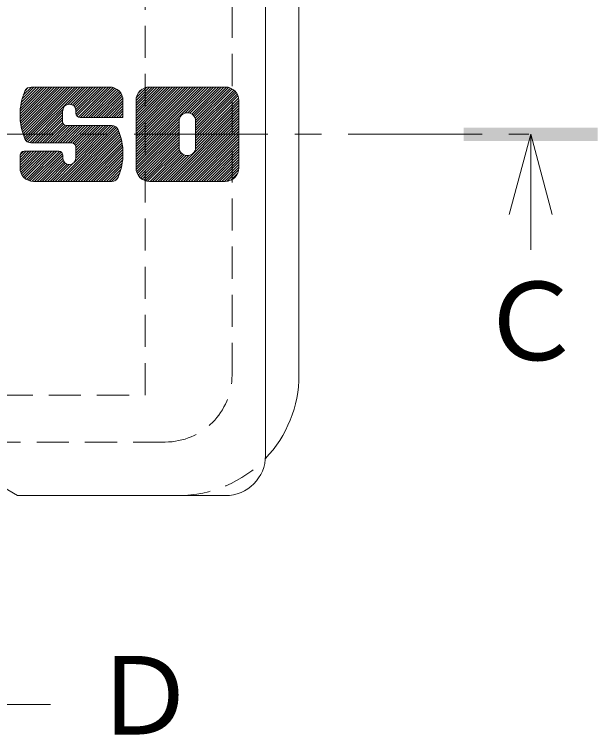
# Model space of a CAD drawing. Units: millimetres on the paper, enlarged 5 times, with parts at other scales. Extents: x -1338 to 1340, y -985 to 867.
# Drawn here: x 874.2 to 983.2, y -467.1 to -332.6 of the extents above; entities that cross this region are included whole.
import ezdxf
from ezdxf.enums import TextEntityAlignment as Align

# ---------------------------------------------------------------- set-up
doc = ezdxf.new("R2010")
doc.units = ezdxf.units.MM
doc.header["$LTSCALE"] = 5
doc.linetypes.add('CHAIN1', pattern=[8, 5, -1, 1, -1])
doc.linetypes.add('DASHED1', pattern=[1.8, 1.2, -0.6])
for name, color, linetype, lineweight in [('D-5', 7, 'Continuous', 9), ('D-7', 6, 'Continuous', 5), ('D-8', 4, 'Continuous', 9)]:
    doc.layers.add(name, color=color, linetype=linetype, lineweight=lineweight)
doc.styles.add('ＭＳ ゴシック', font='')
doc.styles.get('ＭＳ ゴシック').set_extended_font_data('MS Gothic')

msp = doc.modelspace()

# ---------------------------------------------------------------- linework, layer by layer
at = {"layer": 'D-5', "color": 4, "linetype": 'CHAIN1'}
msp.add_line((736.583, -354.975), (970.343, -354.975), dxfattribs=at)
at = {"layer": 'D-5', "color": 4}
for p, q in [((970.677, -354.975), (966.677, -369.975)), ((970.677, -354.975), (974.677, -369.975)), ((970.677, -354.975), (970.677, -376.597)), ((853.63, -461.529), (880.979, -461.529))]:
    msp.add_line(p, q, dxfattribs=at)
msp.add_solid([(958.177, -356.225), (983.177, -356.225), (958.177, -353.725), (983.177, -353.725)], dxfattribs=at)
at = {"layer": 'D-7'}
for p, q in [((921.131, -414.975), (921.131, -294.975)), ((927.38, -399.975), (927.38, -309.975)), ((875.262, -351.171), (880.267, -346.165)), ((875.263, -351.649), (880.747, -346.165)), ((875.282, -350.672), (879.788, -346.165)), ((875.284, -352.108), (881.226, -346.165)), ((875.321, -352.55), (881.705, -346.165)), ((875.326, -350.148), (879.309, -346.165)), ((875.373, -352.977), (882.185, -346.165)), ((875.4, -349.595), (878.829, -346.165)), ((875.439, -353.39), (882.664, -346.165)), ((875.508, -349.007), (878.35, -346.165)), ((875.519, -353.79), (883.143, -346.165)), ((875.61, -354.178), (883.623, -346.165)), ((875.661, -348.375), (877.871, -346.165)), ((875.712, -354.555), (884.102, -346.165)), ((875.825, -354.921), (884.581, -346.165)), ((875.873, -347.683), (877.391, -346.165)), ((875.948, -355.278), (885.061, -346.165)), ((876.081, -355.624), (885.54, -346.165)), ((876.172, -346.905), (876.801, -346.277)), ((876.229, -355.955), (886.019, -346.165)), ((876.439, -356.225), (886.499, -346.165)), ((876.714, -356.429), (886.978, -346.165)), ((891.979, -346.165), (877.319, -346.165)), ((884.208, -349.415), (887.457, -346.165)), ((884.695, -349.407), (887.937, -346.165)), ((885.051, -349.53), (888.416, -346.165)), ((885.329, -349.731), (888.895, -346.165)), ((885.541, -349.998), (889.375, -346.165)), ((885.679, -350.34), (889.854, -346.165)), ((885.713, -350.785), (890.333, -346.165)), ((885.733, -351.245), (890.813, -346.165)), ((885.894, -351.563), (891.292, -346.165)), ((886.169, -351.767), (891.771, -346.165)), ((886.587, -351.828), (892.237, -346.178)), ((887.067, -351.828), (892.641, -346.254)), ((887.546, -351.828), (892.995, -346.379)), ((888.025, -351.828), (893.309, -346.545)), ((888.505, -351.828), (893.587, -346.746)), ((888.984, -351.828), (893.833, -346.98)), ((896.937, -359.693), (910.465, -346.165)), ((896.937, -359.214), (909.986, -346.165)), ((896.937, -358.734), (909.507, -346.165)), ((896.937, -358.255), (909.027, -346.165)), ((896.937, -357.776), (908.548, -346.165)), ((896.937, -357.296), (908.069, -346.165)), ((896.937, -356.817), (907.589, -346.165)), ((896.937, -356.338), (907.11, -346.165)), ((896.937, -355.858), (906.631, -346.165)), ((896.937, -355.379), (906.151, -346.165)), ((896.937, -354.9), (905.672, -346.165)), ((896.937, -354.42), (905.193, -346.165)), ((896.937, -353.941), (904.713, -346.165)), ((896.937, -353.462), (904.234, -346.165)), ((896.937, -352.982), (903.755, -346.165)), ((896.937, -352.503), (903.275, -346.165)), ((896.937, -352.024), (902.796, -346.165)), ((896.937, -351.544), (902.317, -346.165)), ((896.937, -351.065), (901.837, -346.165)), ((896.937, -350.586), (901.358, -346.165)), ((896.937, -350.106), (900.879, -346.165)), ((896.937, -349.627), (900.399, -346.165)), ((896.937, -349.148), (899.92, -346.165)), ((896.937, -348.668), (899.441, -346.165)), ((896.999, -348.127), (898.899, -346.227)), ((897.358, -347.289), (898.062, -346.585)), ((913.613, -346.165), (899.454, -346.165)), ((906.065, -351.045), (910.945, -346.165)), ((906.615, -350.974), (911.424, -346.165)), ((907.018, -351.05), (911.903, -346.165)), ((907.345, -351.202), (912.382, -346.165)), ((907.614, -351.413), (912.862, -346.165)), ((907.829, -351.677), (913.341, -346.165)), ((907.987, -351.998), (913.813, -346.173)), ((908.071, -352.394), (914.224, -346.24)), ((908.076, -352.868), (914.584, -346.36)), ((908.076, -353.348), (914.903, -346.521)), ((908.076, -353.827), (915.186, -346.717)), ((908.076, -354.306), (915.436, -346.946)), ((889.463, -351.828), (894.046, -347.246)), ((889.943, -351.828), (894.225, -347.546)), ((890.422, -351.828), (894.366, -347.884)), ((890.901, -351.828), (894.461, -348.268)), ((908.076, -354.786), (915.653, -347.208)), ((908.076, -355.265), (915.837, -347.504)), ((908.076, -355.744), (915.984, -347.836)), ((908.076, -356.224), (916.086, -348.213)), ((891.381, -351.828), (894.495, -348.714)), ((891.86, -351.828), (894.495, -349.193)), ((892.339, -351.828), (894.495, -349.672)), ((894.495, -348.682), (894.495, -351.828)), ((896.937, -361.268), (896.937, -348.682)), ((908.056, -357.681), (916.13, -349.607)), ((908.076, -356.703), (916.13, -348.649)), ((908.076, -357.182), (916.13, -349.128)), ((916.13, -348.682), (916.13, -361.268)), ((877.065, -356.558), (883.257, -350.366)), ((877.518, -356.584), (883.228, -350.873)), ((883.228, -352.616), (883.228, -350.629)), ((885.713, -351.074), (885.713, -350.629)), ((892.819, -351.828), (894.495, -350.152)), ((893.298, -351.828), (894.495, -350.631)), ((893.777, -351.828), (894.495, -351.11)), ((902.432, -363.785), (916.13, -350.087)), ((902.912, -363.785), (916.13, -350.566)), ((903.391, -363.785), (916.13, -351.045)), ((877.997, -356.584), (883.228, -351.353)), ((878.477, -356.584), (883.228, -351.832)), ((878.956, -356.584), (883.228, -352.311)), ((886.468, -351.828), (894.495, -351.828)), ((894.257, -351.828), (894.495, -351.59)), ((896.937, -360.172), (905.064, -352.045)), ((903.87, -363.785), (916.13, -351.525)), ((904.35, -363.785), (916.13, -352.004)), ((904.829, -363.785), (916.13, -352.483)), ((879.435, -356.584), (883.245, -352.774)), ((879.915, -356.584), (883.402, -353.097)), ((880.394, -356.584), (883.674, -353.304)), ((880.873, -356.584), (884.086, -353.371)), ((881.353, -356.584), (884.566, -353.371)), ((881.832, -356.584), (885.045, -353.371)), ((882.3, -363.785), (892.689, -353.396)), ((882.311, -356.584), (885.524, -353.371)), ((882.78, -363.785), (893.04, -353.524)), ((882.791, -356.584), (886.004, -353.371)), ((883.259, -363.785), (893.316, -353.728)), ((883.27, -356.584), (886.483, -353.371)), ((883.749, -356.584), (886.962, -353.371)), ((883.983, -353.371), (892.437, -353.371)), ((884.229, -356.584), (887.442, -353.371)), ((884.708, -356.584), (887.921, -353.371)), ((885.15, -356.621), (888.4, -353.371)), ((885.426, -360.18), (892.235, -353.371)), ((885.447, -356.803), (888.88, -353.371)), ((885.631, -357.099), (889.359, -353.371)), ((885.67, -359.456), (891.756, -353.371)), ((885.67, -358.977), (891.276, -353.371)), ((885.67, -358.497), (890.797, -353.371)), ((885.67, -358.018), (890.318, -353.371)), ((885.67, -357.539), (889.838, -353.371)), ((896.937, -360.652), (904.991, -352.597)), ((896.937, -361.131), (904.991, -353.077)), ((896.958, -361.59), (904.991, -353.556)), ((904.991, -357.436), (904.991, -352.514)), ((905.308, -363.785), (916.13, -352.963)), ((905.788, -363.785), (916.13, -353.442)), ((908.076, -357.436), (908.076, -352.514)), ((883.738, -363.785), (893.525, -353.998)), ((884.218, -363.785), (893.674, -354.328)), ((884.697, -363.785), (893.807, -354.675)), ((885.176, -363.785), (893.93, -355.031)), ((897.042, -361.985), (904.991, -354.035)), ((897.174, -362.333), (904.991, -354.515)), ((897.345, -362.641), (904.991, -354.994)), ((906.267, -363.785), (916.13, -353.921)), ((906.746, -363.785), (916.13, -354.401)), ((907.226, -363.785), (916.13, -354.88)), ((885.656, -363.785), (894.043, -355.397)), ((886.135, -363.785), (894.145, -355.774)), ((886.614, -363.785), (894.237, -356.162)), ((897.551, -362.914), (904.991, -355.473)), ((897.789, -363.155), (904.991, -355.953)), ((898.06, -363.363), (904.991, -356.432)), ((907.705, -363.785), (916.13, -355.359)), ((908.184, -363.785), (916.13, -355.839)), ((908.664, -363.785), (916.13, -356.318)), ((884.915, -356.584), (877.319, -356.584)), ((885.67, -357.339), (885.67, -359.454)), ((887.094, -363.785), (894.316, -356.562)), ((887.573, -363.785), (894.382, -356.975)), ((888.052, -363.785), (894.435, -357.402)), ((888.532, -363.785), (894.472, -357.844)), ((898.366, -363.537), (904.991, -356.911)), ((898.71, -363.672), (904.991, -357.391)), ((899.102, -363.76), (905.04, -357.821)), ((909.143, -363.785), (916.13, -356.797)), ((909.622, -363.785), (916.13, -357.277)), ((910.102, -363.785), (916.13, -357.756)), ((875.26, -361.238), (878.33, -358.169)), ((875.26, -360.759), (877.85, -358.169)), ((875.26, -360.28), (877.371, -358.169)), ((875.26, -359.8), (876.892, -358.169)), ((875.26, -359.321), (876.412, -358.169)), ((875.26, -358.924), (875.26, -361.268)), ((875.265, -358.837), (875.928, -358.174)), ((875.294, -361.683), (878.809, -358.169)), ((875.39, -362.067), (879.288, -358.169)), ((875.531, -362.405), (879.767, -358.169)), ((875.711, -362.705), (880.247, -358.169)), ((875.924, -362.971), (880.726, -358.169)), ((876.015, -358.169), (882.516, -358.169)), ((876.17, -363.205), (881.205, -358.169)), ((876.448, -363.405), (881.685, -358.169)), ((876.762, -363.571), (882.164, -358.169)), ((877.116, -363.696), (882.634, -358.178)), ((877.52, -363.771), (882.971, -358.321)), ((877.986, -363.785), (883.189, -358.582)), ((878.466, -363.785), (883.271, -358.979)), ((883.271, -358.924), (883.271, -359.454)), ((889.011, -363.785), (894.492, -358.303)), ((889.49, -363.785), (894.494, -358.781)), ((899.556, -363.785), (905.175, -358.166)), ((900.036, -363.785), (905.371, -358.449)), ((900.515, -363.785), (905.621, -358.679)), ((900.994, -363.785), (905.926, -358.853)), ((901.474, -363.785), (906.298, -358.96)), ((901.953, -363.785), (906.779, -358.958)), ((910.581, -363.785), (916.13, -358.235)), ((911.06, -363.785), (916.13, -358.715)), ((911.54, -363.785), (916.13, -359.194)), ((878.945, -363.785), (883.271, -359.458)), ((879.424, -363.785), (883.344, -359.865)), ((879.904, -363.785), (883.513, -360.176)), ((880.383, -363.785), (883.753, -360.415)), ((881.821, -363.785), (885.196, -360.409)), ((889.97, -363.785), (894.474, -359.28)), ((890.449, -363.785), (894.429, -359.804)), ((890.928, -363.785), (894.356, -360.357)), ((912.019, -363.785), (916.13, -359.673)), ((912.498, -363.785), (916.13, -360.153)), ((880.862, -363.785), (884.064, -360.583)), ((881.342, -363.785), (884.473, -360.654)), ((891.408, -363.785), (894.247, -360.945)), ((891.887, -363.785), (894.094, -361.578)), ((912.977, -363.785), (916.13, -360.632)), ((913.457, -363.785), (916.13, -361.111)), ((913.96, -363.761), (916.106, -361.615)), ((892.366, -363.785), (893.881, -362.27)), ((892.959, -363.671), (893.582, -363.048)), ((914.63, -363.57), (915.916, -362.284)), ((892.437, -363.785), (877.777, -363.785)), ((913.613, -363.785), (899.454, -363.785)), ((866.13, -417.475), (874.79, -422.475)), ((913.63, -422.475), (874.79, -422.475))]:
    msp.add_line(p, q, dxfattribs=at)
at = {"layer": 'D-7', "linetype": 'DASHED1'}
for p, q in [((914.88, -399.975), (914.88, -309.975)), ((902.38, -412.475), (853.63, -412.475)), ((904.88, -422.475), (874.79, -422.475))]:
    msp.add_line(p, q, dxfattribs=at)
at = {"layer": 'D-7'}
for centre, radius, start, end in [((886.672, -351.374), 11.412, 157.10112, 202.89888), ((877.319, -347.423), 1.258, 90, 157.10112), ((891.979, -348.682), 2.517, 0, 90), ((899.454, -348.682), 2.517, 90, 180), ((913.613, -348.682), 2.517, 0, 90), ((884.471, -350.629), 1.242, 0, 180), ((886.468, -351.074), 0.755, 180, 270), ((906.534, -352.514), 1.542, 0, 180), ((883.983, -352.616), 0.755, 180, 270), ((892.437, -354.629), 1.258, 22.90802, 90), ((883.093, -358.578), 11.402, 337.09198, 22.90802), ((877.319, -355.325), 1.258, 202.89888, 270), ((884.915, -357.339), 0.755, 0, 90), ((906.534, -357.436), 1.542, 180, 0), ((876.015, -358.924), 0.755, 90, 180), ((882.516, -358.924), 0.755, 0, 90), ((884.471, -359.454), 1.2, 180, 0), ((877.777, -361.268), 2.517, 180, 270), ((899.454, -361.268), 2.517, 180, 270), ((913.613, -361.268), 2.517, 270, 0), ((892.437, -362.526), 1.258, 270, 337.09198), ((904.88, -399.975), 22.5, 316.15339, 0), ((913.63, -414.975), 7.5, 270, 0)]:
    msp.add_arc(centre, radius, start, end, dxfattribs=at)
at = {"layer": 'D-7', "linetype": 'DASHED1'}
for centre, radius, end in [((902.38, -399.975), 12.5, 0), ((904.88, -399.975), 22.5, 316.15339)]:
    msp.add_arc(centre, radius, 270, end, dxfattribs=at)
at = {"layer": 'D-8', "linetype": 'DASHED1'}
msp.add_lwpolyline([(808.63, -403.725), (898.63, -403.725), (898.63, -306.225)], dxfattribs=at)

# ---------------------------------------------------------------- texts
at = {"layer": 'D-5', "color": 2, "style": 'ＭＳ ゴシック'}
for s, p in [('Ｃ', (960.677, -401.597)), ('Ｄ', (888.479, -471.529))]:
    msp.add_text(s, height=14.66, dxfattribs=at).set_placement(p, align=Align.BOTTOM_LEFT)

doc.saveas('drawing.dxf')
